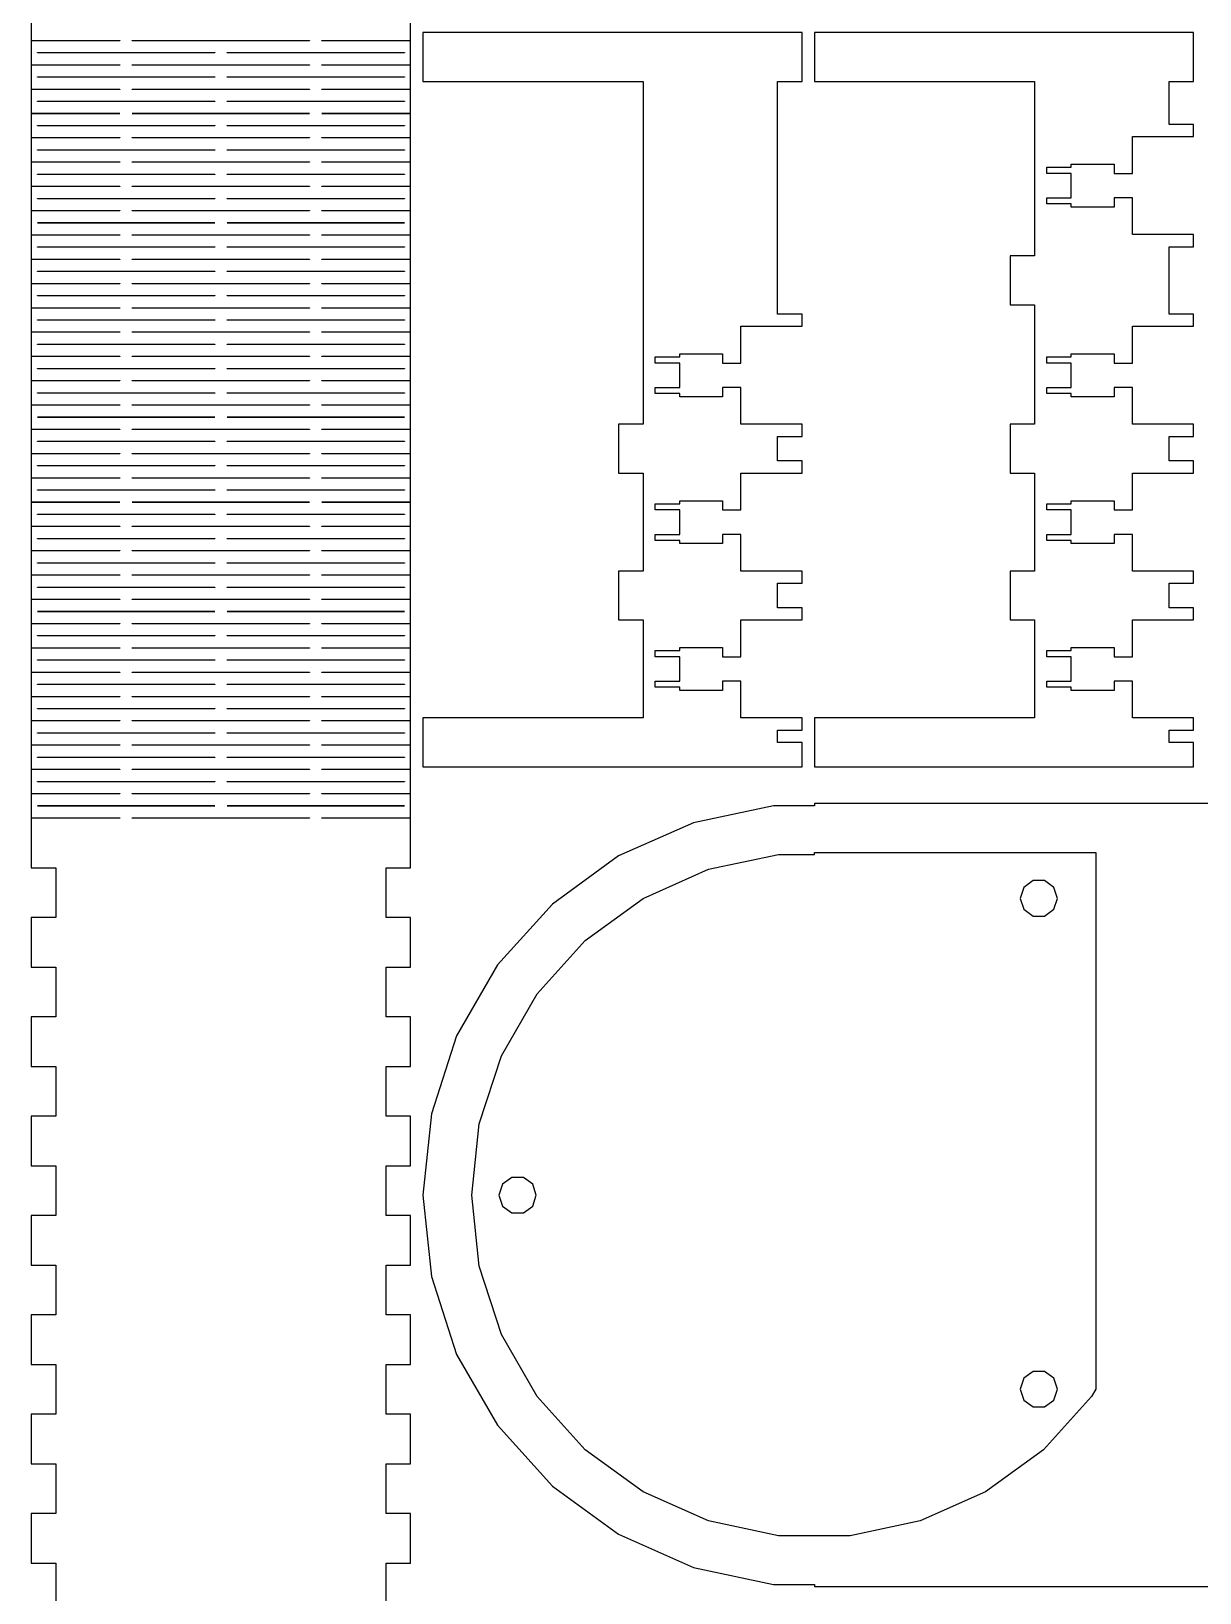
# Model space of a CAD drawing. Header units: metres. Extents: x -64 to 563, y 0 to 804.
# Drawn here: x -64 to 127, y 389 to 644.2 of the extents above; entities that cross this region are included whole.
import ezdxf

# ---------------------------------------------------------------- set-up
doc = ezdxf.new("R2010")
doc.units = ezdxf.units.M

msp = doc.modelspace()

# ---------------------------------------------------------------- linework, layer by layer
for p, q in [((-64, 646.639), (-64, 642.719)), ((-2, 642.719), (-2, 646.639)), ((62, 644), (0, 644)), ((0, 644), (0, 636)), ((62, 636), (62, 644)), ((126, 644), (64, 644)), ((64, 644), (64, 636)), ((126, 636), (126, 644)), ((-64, 642.719), (-49.5, 642.719)), ((-49.5, 642.669), (-64, 642.669)), ((-64, 642.669), (-64, 638.749)), ((-63, 640.684), (-63, 640.734)), ((-63, 640.734), (-34, 640.734)), ((-34, 640.684), (-63, 640.684)), ((-49.5, 642.719), (-49.5, 642.669)), ((-47.5, 642.669), (-47.5, 642.719)), ((-47.5, 642.719), (-18.5, 642.719)), ((-18.5, 642.669), (-47.5, 642.669)), ((-34, 640.734), (-34, 640.684)), ((-32, 640.684), (-32, 640.734)), ((-32, 640.734), (-3, 640.734)), ((-3, 640.684), (-32, 640.684)), ((-18.5, 642.719), (-18.5, 642.669)), ((-16.5, 642.669), (-16.5, 642.719)), ((-16.5, 642.719), (-2, 642.719)), ((-2, 642.669), (-16.5, 642.669)), ((-3, 640.734), (-3, 640.684)), ((-2, 638.749), (-2, 642.669)), ((-64, 638.749), (-49.5, 638.749)), ((-49.5, 638.699), (-64, 638.699)), ((-64, 638.699), (-64, 634.778)), ((-49.5, 638.749), (-49.5, 638.699)), ((-47.5, 638.699), (-47.5, 638.749)), ((-47.5, 638.749), (-18.5, 638.749)), ((-18.5, 638.699), (-47.5, 638.699)), ((-18.5, 638.749), (-18.5, 638.699)), ((-16.5, 638.699), (-16.5, 638.749)), ((-16.5, 638.749), (-2, 638.749)), ((-2, 638.699), (-16.5, 638.699)), ((-2, 634.778), (-2, 638.699)), ((-63, 636.713), (-63, 636.763)), ((-63, 636.763), (-34, 636.763)), ((-34, 636.713), (-63, 636.713)), ((-34, 636.763), (-34, 636.713)), ((-32, 636.713), (-32, 636.763)), ((-32, 636.763), (-3, 636.763)), ((-3, 636.713), (-32, 636.713)), ((-3, 636.763), (-3, 636.713)), ((0, 636), (36, 636)), ((36, 636), (36, 580)), ((58, 598), (58, 636)), ((58, 636), (62, 636)), ((64, 636), (100, 636)), ((100, 636), (100, 607.5)), ((122, 629), (122, 636)), ((122, 636), (126, 636)), ((-64, 634.778), (-49.5, 634.778)), ((-49.5, 634.728), (-64, 634.728)), ((-64, 634.728), (-64, 630.808)), ((-49.5, 634.778), (-49.5, 634.728)), ((-47.5, 634.728), (-47.5, 634.778)), ((-47.5, 634.778), (-18.5, 634.778)), ((-18.5, 634.728), (-47.5, 634.728)), ((-18.5, 634.778), (-18.5, 634.728)), ((-16.5, 634.728), (-16.5, 634.778)), ((-16.5, 634.778), (-2, 634.778)), ((-2, 634.728), (-16.5, 634.728)), ((-2, 630.808), (-2, 634.728)), ((-64, 630.808), (-49.5, 630.808)), ((-49.5, 630.758), (-64, 630.758)), ((-64, 630.758), (-64, 626.837)), ((-63, 632.743), (-63, 632.793)), ((-63, 632.793), (-34, 632.793)), ((-34, 632.743), (-63, 632.743)), ((-49.5, 630.808), (-49.5, 630.758)), ((-47.5, 630.758), (-47.5, 630.808)), ((-47.5, 630.808), (-18.5, 630.808)), ((-18.5, 630.758), (-47.5, 630.758)), ((-34, 632.793), (-34, 632.743)), ((-32, 632.743), (-32, 632.793)), ((-32, 632.793), (-3, 632.793)), ((-3, 632.743), (-32, 632.743)), ((-18.5, 630.808), (-18.5, 630.758)), ((-16.5, 630.758), (-16.5, 630.808)), ((-16.5, 630.808), (-2, 630.808)), ((-2, 630.758), (-16.5, 630.758)), ((-3, 632.793), (-3, 632.743)), ((-2, 626.837), (-2, 630.758)), ((-63, 628.772), (-63, 628.822)), ((-63, 628.822), (-34, 628.822)), ((-34, 628.772), (-63, 628.772)), ((-34, 628.822), (-34, 628.772)), ((-32, 628.772), (-32, 628.822)), ((-32, 628.822), (-3, 628.822)), ((-3, 628.772), (-32, 628.772)), ((-3, 628.822), (-3, 628.772)), ((126, 629), (122, 629)), ((126, 627), (126, 629)), ((-64, 626.837), (-49.5, 626.837)), ((-49.5, 626.787), (-64, 626.787)), ((-64, 626.787), (-64, 622.867)), ((-49.5, 626.837), (-49.5, 626.787)), ((-47.5, 626.787), (-47.5, 626.837)), ((-47.5, 626.837), (-18.5, 626.837)), ((-18.5, 626.787), (-47.5, 626.787)), ((-18.5, 626.837), (-18.5, 626.787)), ((-16.5, 626.787), (-16.5, 626.837)), ((-16.5, 626.837), (-2, 626.837)), ((-2, 626.787), (-16.5, 626.787)), ((-2, 622.867), (-2, 626.787)), ((116, 621), (116, 627)), ((116, 627), (126, 627)), ((-64, 622.867), (-49.5, 622.867)), ((-49.5, 622.817), (-64, 622.817)), ((-64, 622.817), (-64, 618.896)), ((-63, 624.802), (-63, 624.852)), ((-63, 624.852), (-34, 624.852)), ((-34, 624.802), (-63, 624.802)), ((-49.5, 622.867), (-49.5, 622.817)), ((-47.5, 622.817), (-47.5, 622.867)), ((-47.5, 622.867), (-18.5, 622.867)), ((-18.5, 622.817), (-47.5, 622.817)), ((-34, 624.852), (-34, 624.802)), ((-32, 624.802), (-32, 624.852)), ((-32, 624.852), (-3, 624.852)), ((-3, 624.802), (-32, 624.802)), ((-18.5, 622.867), (-18.5, 622.817)), ((-16.5, 622.817), (-16.5, 622.867)), ((-16.5, 622.867), (-2, 622.867)), ((-2, 622.817), (-16.5, 622.817)), ((-3, 624.852), (-3, 624.802)), ((-2, 618.896), (-2, 622.817)), ((-63, 620.832), (-63, 620.882)), ((-63, 620.882), (-34, 620.882)), ((-34, 620.832), (-63, 620.832)), ((-34, 620.882), (-34, 620.832)), ((-32, 620.832), (-32, 620.882)), ((-32, 620.882), (-3, 620.882)), ((-3, 620.832), (-32, 620.832)), ((-3, 620.882), (-3, 620.832)), ((102, 621), (102, 622)), ((102, 622), (106, 622)), ((106, 621), (102, 621)), ((106, 622), (106, 622.5)), ((106, 622.5), (113, 622.5)), ((106, 617), (106, 621)), ((113, 622.5), (113, 621)), ((113, 621), (116, 621)), ((-64, 618.896), (-49.5, 618.896)), ((-49.5, 618.846), (-64, 618.846)), ((-64, 618.846), (-64, 614.926)), ((-49.5, 618.896), (-49.5, 618.846)), ((-47.5, 618.846), (-47.5, 618.896)), ((-47.5, 618.896), (-18.5, 618.896)), ((-18.5, 618.846), (-47.5, 618.846)), ((-18.5, 618.896), (-18.5, 618.846)), ((-16.5, 618.846), (-16.5, 618.896)), ((-16.5, 618.896), (-2, 618.896)), ((-2, 618.846), (-16.5, 618.846)), ((-2, 614.926), (-2, 618.846)), ((-63, 616.861), (-63, 616.911)), ((-63, 616.911), (-34, 616.911)), ((-34, 616.861), (-63, 616.861)), ((-34, 616.911), (-34, 616.861)), ((-32, 616.861), (-32, 616.911)), ((-32, 616.911), (-3, 616.911)), ((-3, 616.861), (-32, 616.861)), ((-3, 616.911), (-3, 616.861)), ((102, 616), (102, 617)), ((102, 617), (106, 617)), ((106, 616), (102, 616)), ((106, 615.5), (106, 616)), ((113, 615.5), (106, 615.5)), ((116, 617), (113, 617)), ((113, 617), (113, 615.5)), ((116, 611), (116, 617)), ((-64, 614.926), (-49.5, 614.926)), ((-49.5, 614.876), (-64, 614.876)), ((-64, 614.876), (-64, 610.956)), ((-63, 612.891), (-63, 612.941)), ((-63, 612.941), (-34, 612.941)), ((-34, 612.891), (-63, 612.891)), ((-49.5, 614.926), (-49.5, 614.876)), ((-47.5, 614.876), (-47.5, 614.926)), ((-47.5, 614.926), (-18.5, 614.926)), ((-18.5, 614.876), (-47.5, 614.876)), ((-34, 612.941), (-34, 612.891)), ((-32, 612.891), (-32, 612.941)), ((-32, 612.941), (-3, 612.941)), ((-3, 612.891), (-32, 612.891)), ((-18.5, 614.926), (-18.5, 614.876)), ((-16.5, 614.876), (-16.5, 614.926)), ((-16.5, 614.926), (-2, 614.926)), ((-2, 614.876), (-16.5, 614.876)), ((-3, 612.941), (-3, 612.891)), ((-2, 610.956), (-2, 614.876)), ((-64, 610.956), (-49.5, 610.956)), ((-49.5, 610.906), (-64, 610.906)), ((-64, 610.906), (-64, 606.985)), ((-49.5, 610.956), (-49.5, 610.906)), ((-47.5, 610.906), (-47.5, 610.956)), ((-47.5, 610.956), (-18.5, 610.956)), ((-18.5, 610.906), (-47.5, 610.906)), ((-18.5, 610.956), (-18.5, 610.906)), ((-16.5, 610.906), (-16.5, 610.956)), ((-16.5, 610.956), (-2, 610.956)), ((-2, 610.906), (-16.5, 610.906)), ((-2, 606.985), (-2, 610.906)), ((126, 611), (116, 611)), ((126, 609), (126, 611)), ((-63, 608.92), (-63, 608.97)), ((-63, 608.97), (-34, 608.97)), ((-34, 608.92), (-63, 608.92)), ((-34, 608.97), (-34, 608.92)), ((-32, 608.92), (-32, 608.97)), ((-32, 608.97), (-3, 608.97)), ((-3, 608.92), (-32, 608.92)), ((-3, 608.97), (-3, 608.92)), ((100, 607.5), (96, 607.5)), ((96, 607.5), (96, 599.5)), ((122, 598), (122, 609)), ((122, 609), (126, 609)), ((-64, 606.985), (-49.5, 606.985)), ((-49.5, 606.935), (-64, 606.935)), ((-64, 606.935), (-64, 603.015)), ((-63, 604.95), (-63, 605)), ((-63, 605), (-34, 605)), ((-34, 604.95), (-63, 604.95)), ((-49.5, 606.985), (-49.5, 606.935)), ((-47.5, 606.935), (-47.5, 606.985)), ((-47.5, 606.985), (-18.5, 606.985)), ((-18.5, 606.935), (-47.5, 606.935)), ((-34, 605), (-34, 604.95)), ((-32, 604.95), (-32, 605)), ((-32, 605), (-3, 605)), ((-3, 604.95), (-32, 604.95)), ((-18.5, 606.985), (-18.5, 606.935)), ((-16.5, 606.935), (-16.5, 606.985)), ((-16.5, 606.985), (-2, 606.985)), ((-2, 606.935), (-16.5, 606.935)), ((-3, 605), (-3, 604.95)), ((-2, 603.015), (-2, 606.935)), ((-64, 603.015), (-49.5, 603.015)), ((-49.5, 602.965), (-64, 602.965)), ((-64, 602.965), (-64, 599.044)), ((-49.5, 603.015), (-49.5, 602.965)), ((-47.5, 602.965), (-47.5, 603.015)), ((-47.5, 603.015), (-18.5, 603.015)), ((-18.5, 602.965), (-47.5, 602.965)), ((-18.5, 603.015), (-18.5, 602.965)), ((-16.5, 602.965), (-16.5, 603.015)), ((-16.5, 603.015), (-2, 603.015)), ((-2, 602.965), (-16.5, 602.965)), ((-2, 599.044), (-2, 602.965)), ((-63, 600.979), (-63, 601.029)), ((-63, 601.029), (-34, 601.029)), ((-34, 600.979), (-63, 600.979)), ((-34, 601.029), (-34, 600.979)), ((-32, 600.979), (-32, 601.029)), ((-32, 601.029), (-3, 601.029)), ((-3, 600.979), (-32, 600.979)), ((-3, 601.029), (-3, 600.979)), ((-64, 599.044), (-49.5, 599.044)), ((-49.5, 598.994), (-64, 598.994)), ((-64, 598.994), (-64, 595.074)), ((-49.5, 599.044), (-49.5, 598.994)), ((-47.5, 598.994), (-47.5, 599.044)), ((-47.5, 599.044), (-18.5, 599.044)), ((-18.5, 598.994), (-47.5, 598.994)), ((-18.5, 599.044), (-18.5, 598.994)), ((-16.5, 598.994), (-16.5, 599.044)), ((-16.5, 599.044), (-2, 599.044)), ((-2, 598.994), (-16.5, 598.994)), ((-2, 595.074), (-2, 598.994)), ((62, 598), (58, 598)), ((62, 596), (62, 598)), ((96, 599.5), (100, 599.5)), ((100, 599.5), (100, 580)), ((126, 598), (122, 598)), ((126, 596), (126, 598)), ((-64, 595.074), (-49.5, 595.074)), ((-49.5, 595.024), (-64, 595.024)), ((-64, 595.024), (-64, 591.103)), ((-63, 597.009), (-63, 597.059)), ((-63, 597.059), (-34, 597.059)), ((-34, 597.009), (-63, 597.009)), ((-49.5, 595.074), (-49.5, 595.024)), ((-47.5, 595.024), (-47.5, 595.074)), ((-47.5, 595.074), (-18.5, 595.074)), ((-18.5, 595.024), (-47.5, 595.024)), ((-34, 597.059), (-34, 597.009)), ((-32, 597.009), (-32, 597.059)), ((-32, 597.059), (-3, 597.059)), ((-3, 597.009), (-32, 597.009)), ((-18.5, 595.074), (-18.5, 595.024)), ((-16.5, 595.024), (-16.5, 595.074)), ((-16.5, 595.074), (-2, 595.074)), ((-2, 595.024), (-16.5, 595.024)), ((-3, 597.059), (-3, 597.009)), ((-2, 591.103), (-2, 595.024)), ((52, 590), (52, 596)), ((52, 596), (62, 596)), ((116, 590), (116, 596)), ((116, 596), (126, 596)), ((-63, 593.039), (-63, 593.089)), ((-63, 593.089), (-34, 593.089)), ((-34, 593.039), (-63, 593.039)), ((-34, 593.089), (-34, 593.039)), ((-32, 593.039), (-32, 593.089)), ((-32, 593.089), (-3, 593.089)), ((-3, 593.039), (-32, 593.039)), ((-3, 593.089), (-3, 593.039)), ((-64, 591.103), (-49.5, 591.103)), ((-49.5, 591.053), (-64, 591.053)), ((-64, 591.053), (-64, 587.133)), ((-49.5, 591.103), (-49.5, 591.053)), ((-47.5, 591.053), (-47.5, 591.103)), ((-47.5, 591.103), (-18.5, 591.103)), ((-18.5, 591.053), (-47.5, 591.053)), ((-18.5, 591.103), (-18.5, 591.053)), ((-16.5, 591.053), (-16.5, 591.103)), ((-16.5, 591.103), (-2, 591.103)), ((-2, 591.053), (-16.5, 591.053)), ((-2, 587.133), (-2, 591.053)), ((38, 590), (38, 591)), ((38, 591), (42, 591)), ((42, 590), (38, 590)), ((42, 591), (42, 591.5)), ((42, 591.5), (49, 591.5)), ((42, 586), (42, 590)), ((49, 591.5), (49, 590)), ((49, 590), (52, 590)), ((102, 590), (102, 591)), ((102, 591), (106, 591)), ((106, 590), (102, 590)), ((106, 591), (106, 591.5)), ((106, 591.5), (113, 591.5)), ((106, 586), (106, 590)), ((113, 591.5), (113, 590)), ((113, 590), (116, 590)), ((-64, 587.133), (-49.5, 587.133)), ((-49.5, 587.083), (-64, 587.083)), ((-64, 587.083), (-64, 583.162)), ((-63, 589.068), (-63, 589.118)), ((-63, 589.118), (-34, 589.118)), ((-34, 589.068), (-63, 589.068)), ((-49.5, 587.133), (-49.5, 587.083)), ((-47.5, 587.083), (-47.5, 587.133)), ((-47.5, 587.133), (-18.5, 587.133)), ((-18.5, 587.083), (-47.5, 587.083)), ((-34, 589.118), (-34, 589.068)), ((-32, 589.068), (-32, 589.118)), ((-32, 589.118), (-3, 589.118)), ((-3, 589.068), (-32, 589.068)), ((-18.5, 587.133), (-18.5, 587.083)), ((-16.5, 587.083), (-16.5, 587.133)), ((-16.5, 587.133), (-2, 587.133)), ((-2, 587.083), (-16.5, 587.083)), ((-3, 589.118), (-3, 589.068)), ((-2, 583.162), (-2, 587.083)), ((-63, 585.098), (-63, 585.148)), ((-63, 585.148), (-34, 585.148)), ((-34, 585.098), (-63, 585.098)), ((-34, 585.148), (-34, 585.098)), ((-32, 585.098), (-32, 585.148)), ((-32, 585.148), (-3, 585.148)), ((-3, 585.098), (-32, 585.098)), ((-3, 585.148), (-3, 585.098)), ((38, 585), (38, 586)), ((38, 586), (42, 586)), ((42, 585), (38, 585)), ((42, 584.5), (42, 585)), ((49, 584.5), (42, 584.5)), ((52, 586), (49, 586)), ((49, 586), (49, 584.5)), ((52, 580), (52, 586)), ((102, 585), (102, 586)), ((102, 586), (106, 586)), ((106, 585), (102, 585)), ((106, 584.5), (106, 585)), ((113, 584.5), (106, 584.5)), ((116, 586), (113, 586)), ((113, 586), (113, 584.5)), ((116, 580), (116, 586)), ((-64, 583.162), (-49.5, 583.162)), ((-49.5, 583.112), (-64, 583.112)), ((-64, 583.112), (-64, 579.192)), ((-49.5, 583.162), (-49.5, 583.112)), ((-47.5, 583.112), (-47.5, 583.162)), ((-47.5, 583.162), (-18.5, 583.162)), ((-18.5, 583.112), (-47.5, 583.112)), ((-18.5, 583.162), (-18.5, 583.112)), ((-16.5, 583.112), (-16.5, 583.162)), ((-16.5, 583.162), (-2, 583.162)), ((-2, 583.112), (-16.5, 583.112)), ((-2, 579.192), (-2, 583.112)), ((-63, 581.127), (-63, 581.177)), ((-63, 581.177), (-34, 581.177)), ((-34, 581.127), (-63, 581.127)), ((-34, 581.177), (-34, 581.127)), ((-32, 581.127), (-32, 581.177)), ((-32, 581.177), (-3, 581.177)), ((-3, 581.127), (-32, 581.127)), ((-3, 581.177), (-3, 581.127)), ((36, 580), (32, 580)), ((32, 580), (32, 572)), ((62, 580), (52, 580)), ((62, 578), (62, 580)), ((100, 580), (96, 580)), ((96, 580), (96, 572)), ((126, 580), (116, 580)), ((126, 578), (126, 580)), ((-64, 579.192), (-49.5, 579.192)), ((-49.5, 579.142), (-64, 579.142)), ((-64, 579.142), (-64, 575.222)), ((-63, 577.157), (-63, 577.207)), ((-63, 577.207), (-34, 577.207)), ((-34, 577.157), (-63, 577.157)), ((-49.5, 579.192), (-49.5, 579.142)), ((-47.5, 579.142), (-47.5, 579.192)), ((-47.5, 579.192), (-18.5, 579.192)), ((-18.5, 579.142), (-47.5, 579.142)), ((-34, 577.207), (-34, 577.157)), ((-32, 577.157), (-32, 577.207)), ((-32, 577.207), (-3, 577.207)), ((-3, 577.157), (-32, 577.157)), ((-18.5, 579.192), (-18.5, 579.142)), ((-16.5, 579.142), (-16.5, 579.192)), ((-16.5, 579.192), (-2, 579.192)), ((-2, 579.142), (-16.5, 579.142)), ((-3, 577.207), (-3, 577.157)), ((-2, 575.222), (-2, 579.142)), ((58, 574), (58, 578)), ((58, 578), (62, 578)), ((122, 574), (122, 578)), ((122, 578), (126, 578)), ((-64, 575.222), (-49.5, 575.222)), ((-49.5, 575.172), (-64, 575.172)), ((-64, 575.172), (-64, 571.251)), ((-49.5, 575.222), (-49.5, 575.172)), ((-47.5, 575.172), (-47.5, 575.222)), ((-47.5, 575.222), (-18.5, 575.222)), ((-18.5, 575.172), (-47.5, 575.172)), ((-18.5, 575.222), (-18.5, 575.172)), ((-16.5, 575.172), (-16.5, 575.222)), ((-16.5, 575.222), (-2, 575.222)), ((-2, 575.172), (-16.5, 575.172)), ((-2, 571.251), (-2, 575.172)), ((-63, 573.186), (-63, 573.236)), ((-63, 573.236), (-34, 573.236)), ((-34, 573.186), (-63, 573.186)), ((-34, 573.236), (-34, 573.186)), ((-32, 573.186), (-32, 573.236)), ((-32, 573.236), (-3, 573.236)), ((-3, 573.186), (-32, 573.186)), ((-3, 573.236), (-3, 573.186)), ((32, 572), (36, 572)), ((36, 572), (36, 556)), ((52, 566), (52, 572)), ((52, 572), (62, 572)), ((62, 574), (58, 574)), ((62, 572), (62, 574)), ((96, 572), (100, 572)), ((100, 572), (100, 556)), ((116, 566), (116, 572)), ((116, 572), (126, 572)), ((126, 574), (122, 574)), ((126, 572), (126, 574)), ((-64, 571.251), (-49.5, 571.251)), ((-49.5, 571.201), (-64, 571.201)), ((-64, 571.201), (-64, 567.281)), ((-63, 569.216), (-63, 569.266)), ((-63, 569.266), (-34, 569.266)), ((-34, 569.216), (-63, 569.216)), ((-49.5, 571.251), (-49.5, 571.201)), ((-47.5, 571.201), (-47.5, 571.251)), ((-47.5, 571.251), (-18.5, 571.251)), ((-18.5, 571.201), (-47.5, 571.201)), ((-34, 569.266), (-34, 569.216)), ((-32, 569.216), (-32, 569.266)), ((-32, 569.266), (-3, 569.266)), ((-3, 569.216), (-32, 569.216)), ((-18.5, 571.251), (-18.5, 571.201)), ((-16.5, 571.201), (-16.5, 571.251)), ((-16.5, 571.251), (-2, 571.251)), ((-2, 571.201), (-16.5, 571.201)), ((-3, 569.266), (-3, 569.216)), ((-2, 567.281), (-2, 571.201)), ((-64, 567.281), (-49.5, 567.281)), ((-49.5, 567.231), (-64, 567.231)), ((-64, 567.231), (-64, 563.31)), ((-49.5, 567.281), (-49.5, 567.231)), ((-47.5, 567.231), (-47.5, 567.281)), ((-47.5, 567.281), (-18.5, 567.281)), ((-18.5, 567.231), (-47.5, 567.231)), ((-18.5, 567.281), (-18.5, 567.231)), ((-16.5, 567.231), (-16.5, 567.281)), ((-16.5, 567.281), (-2, 567.281)), ((-2, 567.231), (-16.5, 567.231)), ((-2, 563.31), (-2, 567.231)), ((38, 566), (38, 567)), ((38, 567), (42, 567)), ((42, 567), (42, 567.5)), ((42, 567.5), (49, 567.5)), ((49, 567.5), (49, 566)), ((102, 566), (102, 567)), ((102, 567), (106, 567)), ((106, 567), (106, 567.5)), ((106, 567.5), (113, 567.5)), ((113, 567.5), (113, 566)), ((-63, 565.245), (-63, 565.295)), ((-63, 565.295), (-34, 565.295)), ((-34, 565.245), (-63, 565.245)), ((-34, 565.295), (-34, 565.245)), ((-32, 565.245), (-32, 565.295)), ((-32, 565.295), (-3, 565.295)), ((-3, 565.245), (-32, 565.245)), ((-3, 565.295), (-3, 565.245)), ((42, 566), (38, 566)), ((42, 562), (42, 566)), ((49, 566), (52, 566)), ((106, 566), (102, 566)), ((106, 562), (106, 566)), ((113, 566), (116, 566)), ((-64, 563.31), (-49.5, 563.31)), ((-49.5, 563.26), (-64, 563.26)), ((-64, 563.26), (-64, 559.34)), ((-49.5, 563.31), (-49.5, 563.26)), ((-47.5, 563.26), (-47.5, 563.31)), ((-47.5, 563.31), (-18.5, 563.31)), ((-18.5, 563.26), (-47.5, 563.26)), ((-18.5, 563.31), (-18.5, 563.26)), ((-16.5, 563.26), (-16.5, 563.31)), ((-16.5, 563.31), (-2, 563.31)), ((-2, 563.26), (-16.5, 563.26)), ((-2, 559.34), (-2, 563.26)), ((38, 561), (38, 562)), ((38, 562), (42, 562)), ((52, 562), (49, 562)), ((49, 562), (49, 560.5)), ((52, 556), (52, 562)), ((102, 561), (102, 562)), ((102, 562), (106, 562)), ((116, 562), (113, 562)), ((113, 562), (113, 560.5)), ((116, 556), (116, 562)), ((-64, 559.34), (-49.5, 559.34)), ((-49.5, 559.29), (-64, 559.29)), ((-64, 559.29), (-64, 555.369)), ((-63, 561.275), (-63, 561.325)), ((-63, 561.325), (-34, 561.325)), ((-34, 561.275), (-63, 561.275)), ((-49.5, 559.34), (-49.5, 559.29)), ((-47.5, 559.29), (-47.5, 559.34)), ((-47.5, 559.34), (-18.5, 559.34)), ((-18.5, 559.29), (-47.5, 559.29)), ((-34, 561.325), (-34, 561.275)), ((-32, 561.275), (-32, 561.325)), ((-32, 561.325), (-3, 561.325)), ((-3, 561.275), (-32, 561.275)), ((-18.5, 559.34), (-18.5, 559.29)), ((-16.5, 559.29), (-16.5, 559.34)), ((-16.5, 559.34), (-2, 559.34)), ((-2, 559.29), (-16.5, 559.29)), ((-3, 561.325), (-3, 561.275)), ((-2, 555.369), (-2, 559.29)), ((42, 561), (38, 561)), ((42, 560.5), (42, 561)), ((49, 560.5), (42, 560.5)), ((106, 561), (102, 561)), ((106, 560.5), (106, 561)), ((113, 560.5), (106, 560.5)), ((-63, 557.305), (-63, 557.355)), ((-63, 557.355), (-34, 557.355)), ((-34, 557.305), (-63, 557.305)), ((-34, 557.355), (-34, 557.305)), ((-32, 557.305), (-32, 557.355)), ((-32, 557.355), (-3, 557.355)), ((-3, 557.305), (-32, 557.305)), ((-3, 557.355), (-3, 557.305)), ((-64, 555.369), (-49.5, 555.369)), ((-49.5, 555.319), (-64, 555.319)), ((-64, 555.319), (-64, 551.399)), ((-49.5, 555.369), (-49.5, 555.319)), ((-47.5, 555.319), (-47.5, 555.369)), ((-47.5, 555.369), (-18.5, 555.369)), ((-18.5, 555.319), (-47.5, 555.319)), ((-18.5, 555.369), (-18.5, 555.319)), ((-16.5, 555.319), (-16.5, 555.369)), ((-16.5, 555.369), (-2, 555.369)), ((-2, 555.319), (-16.5, 555.319)), ((-2, 551.399), (-2, 555.319)), ((36, 556), (32, 556)), ((32, 556), (32, 548)), ((62, 556), (52, 556)), ((58, 550), (58, 554)), ((58, 554), (62, 554)), ((62, 554), (62, 556)), ((100, 556), (96, 556)), ((96, 556), (96, 548)), ((126, 556), (116, 556)), ((122, 550), (122, 554)), ((122, 554), (126, 554)), ((126, 554), (126, 556)), ((-64, 551.399), (-49.5, 551.399)), ((-49.5, 551.349), (-64, 551.349)), ((-64, 551.349), (-64, 547.428)), ((-63, 553.334), (-63, 553.384)), ((-63, 553.384), (-34, 553.384)), ((-34, 553.334), (-63, 553.334)), ((-49.5, 551.399), (-49.5, 551.349)), ((-47.5, 551.349), (-47.5, 551.399)), ((-47.5, 551.399), (-18.5, 551.399)), ((-18.5, 551.349), (-47.5, 551.349)), ((-34, 553.384), (-34, 553.334)), ((-32, 553.334), (-32, 553.384)), ((-32, 553.384), (-3, 553.384)), ((-3, 553.334), (-32, 553.334)), ((-18.5, 551.399), (-18.5, 551.349)), ((-16.5, 551.349), (-16.5, 551.399)), ((-16.5, 551.399), (-2, 551.399)), ((-2, 551.349), (-16.5, 551.349)), ((-3, 553.384), (-3, 553.334)), ((-2, 547.428), (-2, 551.349)), ((-63, 549.364), (-63, 549.414)), ((-63, 549.414), (-34, 549.414)), ((-34, 549.364), (-63, 549.364)), ((-34, 549.414), (-34, 549.364)), ((-32, 549.364), (-32, 549.414)), ((-32, 549.414), (-3, 549.414)), ((-3, 549.364), (-32, 549.364)), ((-3, 549.414), (-3, 549.364)), ((62, 550), (58, 550)), ((62, 548), (62, 550)), ((126, 550), (122, 550)), ((126, 548), (126, 550)), ((-64, 547.428), (-49.5, 547.428)), ((-49.5, 547.379), (-64, 547.379)), ((-64, 547.379), (-64, 543.458)), ((-49.5, 547.428), (-49.5, 547.379)), ((-47.5, 547.379), (-47.5, 547.428)), ((-47.5, 547.428), (-18.5, 547.428)), ((-18.5, 547.379), (-47.5, 547.379)), ((-18.5, 547.428), (-18.5, 547.379)), ((-16.5, 547.379), (-16.5, 547.428)), ((-16.5, 547.428), (-2, 547.428)), ((-2, 547.379), (-16.5, 547.379)), ((-2, 543.458), (-2, 547.379)), ((32, 548), (36, 548)), ((36, 548), (36, 532)), ((52, 542), (52, 548)), ((52, 548), (62, 548)), ((96, 548), (100, 548)), ((100, 548), (100, 532)), ((116, 542), (116, 548)), ((116, 548), (126, 548)), ((-63, 545.393), (-63, 545.443)), ((-63, 545.443), (-34, 545.443)), ((-34, 545.393), (-63, 545.393)), ((-34, 545.443), (-34, 545.393)), ((-32, 545.393), (-32, 545.443)), ((-32, 545.443), (-3, 545.443)), ((-3, 545.393), (-32, 545.393)), ((-3, 545.443), (-3, 545.393)), ((-64, 543.458), (-49.5, 543.458)), ((-49.5, 543.408), (-64, 543.408)), ((-64, 543.408), (-64, 539.488)), ((-63, 541.423), (-63, 541.473)), ((-63, 541.473), (-34, 541.473)), ((-34, 541.423), (-63, 541.423)), ((-49.5, 543.458), (-49.5, 543.408)), ((-47.5, 543.408), (-47.5, 543.458)), ((-47.5, 543.458), (-18.5, 543.458)), ((-18.5, 543.408), (-47.5, 543.408)), ((-34, 541.473), (-34, 541.423)), ((-32, 541.423), (-32, 541.473)), ((-32, 541.473), (-3, 541.473)), ((-3, 541.423), (-32, 541.423)), ((-18.5, 543.458), (-18.5, 543.408)), ((-16.5, 543.408), (-16.5, 543.458)), ((-16.5, 543.458), (-2, 543.458)), ((-2, 543.408), (-16.5, 543.408)), ((-3, 541.473), (-3, 541.423)), ((-2, 539.488), (-2, 543.408)), ((38, 542), (38, 543)), ((38, 543), (42, 543)), ((42, 542), (38, 542)), ((42, 543), (42, 543.5)), ((42, 543.5), (49, 543.5)), ((42, 538), (42, 542)), ((49, 543.5), (49, 542)), ((49, 542), (52, 542)), ((102, 542), (102, 543)), ((102, 543), (106, 543)), ((106, 542), (102, 542)), ((106, 543), (106, 543.5)), ((106, 543.5), (113, 543.5)), ((106, 538), (106, 542)), ((113, 543.5), (113, 542)), ((113, 542), (116, 542)), ((-64, 539.488), (-49.5, 539.488)), ((-49.5, 539.438), (-64, 539.438)), ((-64, 539.438), (-64, 535.517)), ((-49.5, 539.488), (-49.5, 539.438)), ((-47.5, 539.438), (-47.5, 539.488)), ((-47.5, 539.488), (-18.5, 539.488)), ((-18.5, 539.438), (-47.5, 539.438)), ((-18.5, 539.488), (-18.5, 539.438)), ((-16.5, 539.438), (-16.5, 539.488)), ((-16.5, 539.488), (-2, 539.488)), ((-2, 539.438), (-16.5, 539.438)), ((-2, 535.517), (-2, 539.438)), ((-63, 537.452), (-63, 537.502)), ((-63, 537.502), (-34, 537.502)), ((-34, 537.452), (-63, 537.452)), ((-34, 537.502), (-34, 537.452)), ((-32, 537.452), (-32, 537.502)), ((-32, 537.502), (-3, 537.502)), ((-3, 537.452), (-32, 537.452)), ((-3, 537.502), (-3, 537.452)), ((38, 537), (38, 538)), ((38, 538), (42, 538)), ((42, 537), (38, 537)), ((42, 536.5), (42, 537)), ((49, 536.5), (42, 536.5)), ((52, 538), (49, 538)), ((49, 538), (49, 536.5)), ((52, 532), (52, 538)), ((102, 537), (102, 538)), ((102, 538), (106, 538)), ((106, 537), (102, 537)), ((106, 536.5), (106, 537)), ((113, 536.5), (106, 536.5)), ((116, 538), (113, 538)), ((113, 538), (113, 536.5)), ((116, 532), (116, 538)), ((-64, 535.517), (-49.5, 535.517)), ((-49.5, 535.467), (-64, 535.467)), ((-64, 535.467), (-64, 531.547)), ((-63, 533.482), (-63, 533.532)), ((-63, 533.532), (-34, 533.532)), ((-34, 533.482), (-63, 533.482)), ((-49.5, 535.517), (-49.5, 535.467)), ((-47.5, 535.467), (-47.5, 535.517)), ((-47.5, 535.517), (-18.5, 535.517)), ((-18.5, 535.467), (-47.5, 535.467)), ((-34, 533.532), (-34, 533.482)), ((-32, 533.482), (-32, 533.532)), ((-32, 533.532), (-3, 533.532)), ((-3, 533.482), (-32, 533.482)), ((-18.5, 535.517), (-18.5, 535.467)), ((-16.5, 535.467), (-16.5, 535.517)), ((-16.5, 535.517), (-2, 535.517)), ((-2, 535.467), (-16.5, 535.467)), ((-3, 533.532), (-3, 533.482)), ((-2, 531.547), (-2, 535.467)), ((-64, 531.547), (-49.5, 531.547)), ((-49.5, 531.497), (-64, 531.497)), ((-64, 531.497), (-64, 527.576)), ((-49.5, 531.547), (-49.5, 531.497)), ((-47.5, 531.497), (-47.5, 531.547)), ((-47.5, 531.547), (-18.5, 531.547)), ((-18.5, 531.497), (-47.5, 531.497)), ((-18.5, 531.547), (-18.5, 531.497)), ((-16.5, 531.497), (-16.5, 531.547)), ((-16.5, 531.547), (-2, 531.547)), ((-2, 531.497), (-16.5, 531.497)), ((-2, 527.576), (-2, 531.497)), ((36, 532), (0, 532)), ((0, 532), (0, 524)), ((62, 532), (52, 532)), ((62, 530), (62, 532)), ((100, 532), (64, 532)), ((64, 532), (64, 524)), ((126, 532), (116, 532)), ((126, 530), (126, 532)), ((-63, 529.512), (-63, 529.562)), ((-63, 529.562), (-34, 529.562)), ((-34, 529.512), (-63, 529.512)), ((-34, 529.562), (-34, 529.512)), ((-32, 529.512), (-32, 529.562)), ((-32, 529.562), (-3, 529.562)), ((-3, 529.512), (-32, 529.512)), ((-3, 529.562), (-3, 529.512)), ((58, 528), (58, 530)), ((58, 530), (62, 530)), ((122, 528), (122, 530)), ((122, 530), (126, 530)), ((-64, 527.576), (-49.5, 527.576)), ((-49.5, 527.526), (-64, 527.526)), ((-64, 527.526), (-64, 523.606)), ((-49.5, 527.576), (-49.5, 527.526)), ((-47.5, 527.526), (-47.5, 527.576)), ((-47.5, 527.576), (-18.5, 527.576)), ((-18.5, 527.526), (-47.5, 527.526)), ((-18.5, 527.576), (-18.5, 527.526)), ((-16.5, 527.526), (-16.5, 527.576)), ((-16.5, 527.576), (-2, 527.576)), ((-2, 527.526), (-16.5, 527.526)), ((-2, 523.606), (-2, 527.526)), ((62, 528), (58, 528)), ((62, 524), (62, 528)), ((126, 528), (122, 528)), ((126, 524), (126, 528)), ((-64, 523.606), (-49.5, 523.606)), ((-49.5, 523.556), (-64, 523.556)), ((-64, 523.556), (-64, 519.635)), ((-63, 525.541), (-63, 525.591)), ((-63, 525.591), (-34, 525.591)), ((-34, 525.541), (-63, 525.541)), ((-49.5, 523.606), (-49.5, 523.556)), ((-47.5, 523.556), (-47.5, 523.606)), ((-47.5, 523.606), (-18.5, 523.606)), ((-18.5, 523.556), (-47.5, 523.556)), ((-34, 525.591), (-34, 525.541)), ((-32, 525.541), (-32, 525.591)), ((-32, 525.591), (-3, 525.591)), ((-3, 525.541), (-32, 525.541)), ((-18.5, 523.606), (-18.5, 523.556)), ((-16.5, 523.556), (-16.5, 523.606)), ((-16.5, 523.606), (-2, 523.606)), ((-2, 523.556), (-16.5, 523.556)), ((-3, 525.591), (-3, 525.541)), ((-2, 519.635), (-2, 523.556)), ((0, 524), (62, 524)), ((64, 524), (126, 524)), ((-63, 521.571), (-63, 521.621)), ((-63, 521.621), (-34, 521.621)), ((-34, 521.571), (-63, 521.571)), ((-34, 521.621), (-34, 521.571)), ((-32, 521.571), (-32, 521.621)), ((-32, 521.621), (-3, 521.621)), ((-3, 521.571), (-32, 521.571)), ((-3, 521.621), (-3, 521.571)), ((-64, 519.635), (-49.5, 519.635)), ((-49.5, 519.585), (-64, 519.585)), ((-64, 519.585), (-64, 515.665)), ((-49.5, 519.635), (-49.5, 519.585)), ((-47.5, 519.585), (-47.5, 519.635)), ((-47.5, 519.635), (-18.5, 519.635)), ((-18.5, 519.585), (-47.5, 519.585)), ((-18.5, 519.635), (-18.5, 519.585)), ((-16.5, 519.585), (-16.5, 519.635)), ((-16.5, 519.635), (-2, 519.635)), ((-2, 519.585), (-16.5, 519.585)), ((-2, 515.665), (-2, 519.585)), ((-64, 515.665), (-49.5, 515.665)), ((-49.5, 515.615), (-64, 515.615)), ((-64, 515.615), (-64, 507.495)), ((-63, 517.6), (-63, 517.65)), ((-63, 517.65), (-34, 517.65)), ((-34, 517.6), (-63, 517.6)), ((-49.5, 515.665), (-49.5, 515.615)), ((-47.5, 515.615), (-47.5, 515.665)), ((-47.5, 515.665), (-18.5, 515.665)), ((-18.5, 515.615), (-47.5, 515.615)), ((-34, 517.65), (-34, 517.6)), ((-32, 517.6), (-32, 517.65)), ((-32, 517.65), (-3, 517.65)), ((-3, 517.6), (-32, 517.6)), ((-18.5, 515.665), (-18.5, 515.615)), ((-16.5, 515.615), (-16.5, 515.665)), ((-16.5, 515.665), (-2, 515.665)), ((-2, 515.615), (-16.5, 515.615)), ((-3, 517.65), (-3, 517.6)), ((-2, 507.495), (-2, 515.615)), ((57.3102, 517.649), (44.2229, 514.868)), ((64, 517.649), (57.3102, 517.649)), ((267, 518), (64, 518)), ((64, 518), (64, 517.649)), ((44.2229, 514.868), (32, 509.426)), ((32, 509.426), (21.1756, 501.561)), ((46.695, 507.259), (58.1464, 509.693)), ((58.1464, 509.693), (64, 509.693)), ((64, 509.693), (64, 510)), ((64, 510), (110, 510)), ((110, 510), (110, 422.288)), ((-64, 507.495), (-60, 507.495)), ((-60, 507.495), (-60, 499.375)), ((-6, 499.375), (-6, 507.495)), ((-6, 507.495), (-2, 507.495)), ((36, 502.497), (46.695, 507.259)), ((99.7575, 505.401), (98.2325, 504.293)), ((101.643, 505.401), (99.7575, 505.401)), ((103.167, 504.293), (101.643, 505.401)), ((98.2325, 504.293), (97.65, 502.5)), ((103.75, 502.5), (103.167, 504.293)), ((21.1756, 501.561), (12.2229, 491.618)), ((26.5287, 495.616), (36, 502.497)), ((97.65, 502.5), (98.2325, 500.707)), ((98.2325, 500.707), (99.7575, 499.599)), ((101.643, 499.599), (103.167, 500.707)), ((103.167, 500.707), (103.75, 502.5)), ((-60, 499.375), (-64, 499.375)), ((-64, 499.375), (-64, 491.255)), ((-2, 499.375), (-6, 499.375)), ((-2, 491.255), (-2, 499.375)), ((99.7575, 499.599), (101.643, 499.599)), ((18.695, 486.916), (26.5287, 495.616)), ((-64, 491.255), (-60, 491.255)), ((-60, 491.255), (-60, 483.135)), ((-6, 483.135), (-6, 491.255)), ((-6, 491.255), (-2, 491.255)), ((12.2229, 491.618), (5.5331, 480.031)), ((12.8414, 476.777), (18.695, 486.916)), ((-60, 483.135), (-64, 483.135)), ((-64, 483.135), (-64, 475.015)), ((-2, 483.135), (-6, 483.135)), ((-2, 475.015), (-2, 483.135)), ((5.5331, 480.031), (1.3986, 467.306)), ((-64, 475.015), (-60, 475.015)), ((-60, 475.015), (-60, 466.895)), ((-6, 466.895), (-6, 475.015)), ((-6, 475.015), (-2, 475.015)), ((9.2237, 465.643), (12.8414, 476.777)), ((1.3986, 467.306), (0, 454)), ((-60, 466.895), (-64, 466.895)), ((-64, 466.895), (-64, 458.775)), ((-2, 466.895), (-6, 466.895)), ((-2, 458.775), (-2, 466.895)), ((8, 454), (9.2237, 465.643)), ((-64, 458.775), (-60, 458.775)), ((-60, 458.775), (-60, 450.655)), ((-6, 450.655), (-6, 458.775)), ((-6, 458.775), (-2, 458.775)), ((14.5575, 456.901), (13.0325, 455.793)), ((16.4425, 456.901), (14.5575, 456.901)), ((17.9675, 455.793), (16.4425, 456.901)), ((13.0325, 455.793), (12.45, 454)), ((18.55, 454), (17.9675, 455.793)), ((0, 454), (1.3986, 440.694)), ((9.2237, 442.357), (8, 454)), ((12.45, 454), (13.0325, 452.207)), ((13.0325, 452.207), (14.5575, 451.099)), ((16.4425, 451.099), (17.9675, 452.207)), ((17.9675, 452.207), (18.55, 454)), ((-60, 450.655), (-64, 450.655)), ((-64, 450.655), (-64, 442.535)), ((-2, 450.655), (-6, 450.655)), ((-2, 442.535), (-2, 450.655)), ((14.5575, 451.099), (16.4425, 451.099)), ((-64, 442.535), (-60, 442.535)), ((-60, 442.535), (-60, 434.415)), ((-6, 434.415), (-6, 442.535)), ((-6, 442.535), (-2, 442.535)), ((12.8414, 431.223), (9.2237, 442.357)), ((1.3986, 440.694), (5.5331, 427.969)), ((-60, 434.415), (-64, 434.415)), ((-64, 434.415), (-64, 426.295)), ((-2, 434.415), (-6, 434.415)), ((-2, 426.295), (-2, 434.415)), ((18.695, 421.084), (12.8414, 431.223)), ((-64, 426.295), (-60, 426.295)), ((-60, 426.295), (-60, 418.175)), ((-6, 418.175), (-6, 426.295)), ((-6, 426.295), (-2, 426.295)), ((5.5331, 427.969), (12.2229, 416.382)), ((98.2325, 424.085), (97.65, 422.293)), ((99.7575, 425.193), (98.2325, 424.085)), ((101.643, 425.193), (99.7575, 425.193)), ((103.167, 424.085), (101.643, 425.193)), ((103.75, 422.293), (103.167, 424.085)), ((97.65, 422.293), (98.2325, 420.5)), ((103.167, 420.5), (103.75, 422.293)), ((110, 422.288), (109.305, 421.084)), ((26.5287, 412.384), (18.695, 421.084)), ((98.2325, 420.5), (99.7575, 419.392)), ((99.7575, 419.392), (101.643, 419.392)), ((109.305, 421.084), (101.471, 412.384)), ((101.643, 419.392), (103.167, 420.5)), ((-60, 418.175), (-64, 418.175)), ((-64, 418.175), (-64, 410.055)), ((-2, 418.175), (-6, 418.175)), ((-2, 410.055), (-2, 418.175)), ((12.2229, 416.382), (21.1756, 406.439)), ((36, 405.503), (26.5287, 412.384)), ((101.471, 412.384), (92, 405.503)), ((-64, 410.055), (-60, 410.055)), ((-60, 410.055), (-60, 401.935)), ((-6, 401.935), (-6, 410.055)), ((-6, 410.055), (-2, 410.055)), ((21.1756, 406.439), (32, 398.574)), ((46.695, 400.741), (36, 405.503)), ((92, 405.503), (81.3049, 400.741)), ((-60, 401.935), (-64, 401.935)), ((-64, 401.935), (-64, 393.815)), ((-2, 401.935), (-6, 401.935)), ((-2, 393.815), (-2, 401.935)), ((58.1464, 398.307), (46.695, 400.741)), ((81.3049, 400.741), (69.8536, 398.307)), ((32, 398.574), (44.2229, 393.132)), ((69.8536, 398.307), (58.1464, 398.307)), ((-64, 393.815), (-60, 393.815)), ((-60, 393.815), (-60, 385.695)), ((-6, 385.695), (-6, 393.815)), ((-6, 393.815), (-2, 393.815)), ((44.2229, 393.132), (57.3102, 390.351)), ((57.3102, 390.351), (64, 390.351)), ((64, 390.351), (64, 390)), ((64, 390), (267, 390))]:
    msp.add_line(p, q)

doc.saveas('drawing.dxf')
